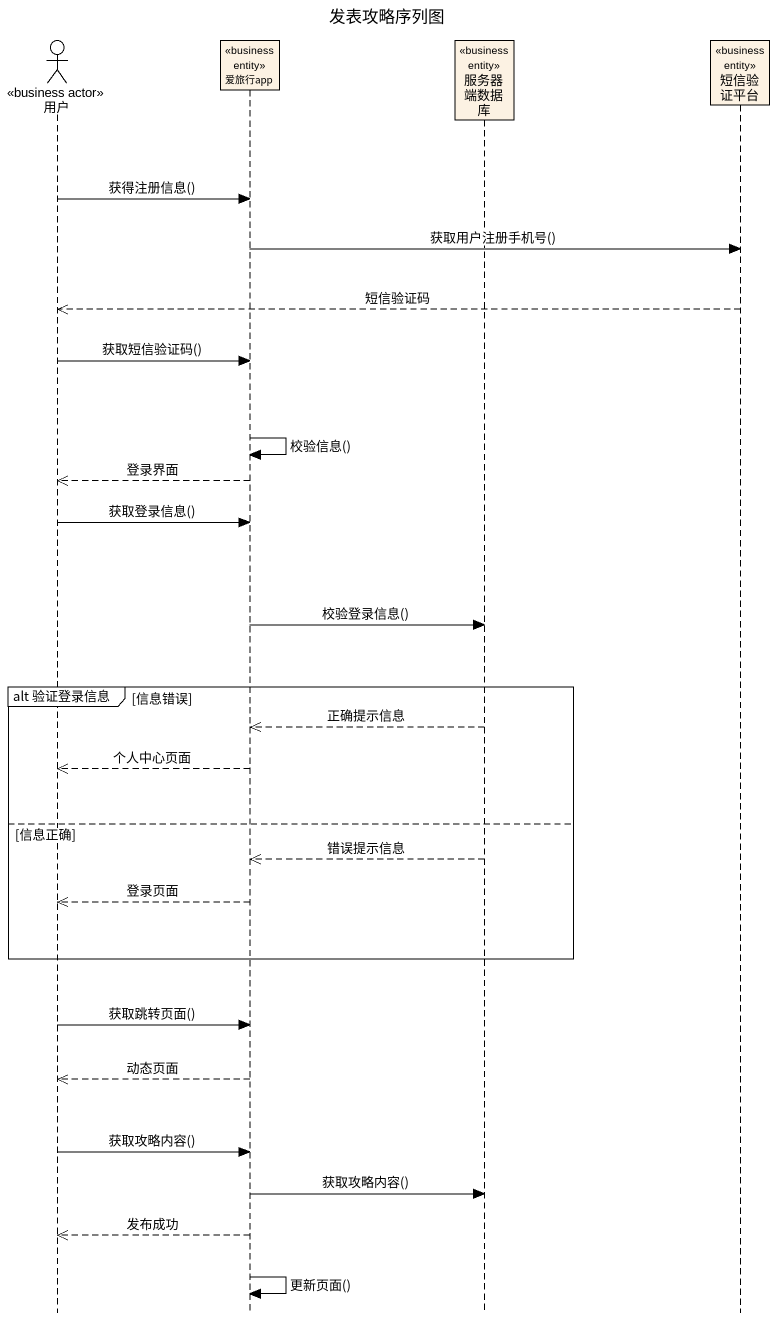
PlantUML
@startuml
title 发表攻略序列图
hide footbox
actor 用户 <<business actor>>
participant 爱旅行app <<business entity>>
participant 服务器端数据库 <<business entity>>
participant 短信验证平台 <<business entity>>

用户 -> 爱旅行app : 获得注册信息()
爱旅行app -> 短信验证平台 : 获取用户注册手机号()
短信验证平台 -->> 用户 : 短信验证码
用户 -> 爱旅行app : 获取短信验证码()
爱旅行app -> 爱旅行app : 校验信息()
爱旅行app -->> 用户 : 登录界面
用户 -> 爱旅行app : 获取登录信息()
爱旅行app -> 服务器端数据库 : 校验登录信息()
group alt 验证登录信息 [信息错误]
  服务器端数据库 -->> 爱旅行app : 正确提示信息
  爱旅行app -->> 用户 : 个人中心页面
else 信息正确
  服务器端数据库 -->> 爱旅行app : 错误提示信息
  爱旅行app -->> 用户 : 登录页面
end
用户 -> 爱旅行app : 获取跳转页面()
爱旅行app -->> 用户 : 动态页面
用户 -> 爱旅行app : 获取攻略内容()
爱旅行app -> 服务器端数据库 : 获取攻略内容()
爱旅行app -->> 用户 : 发布成功
爱旅行app -> 爱旅行app : 更新页面()
@enduml
